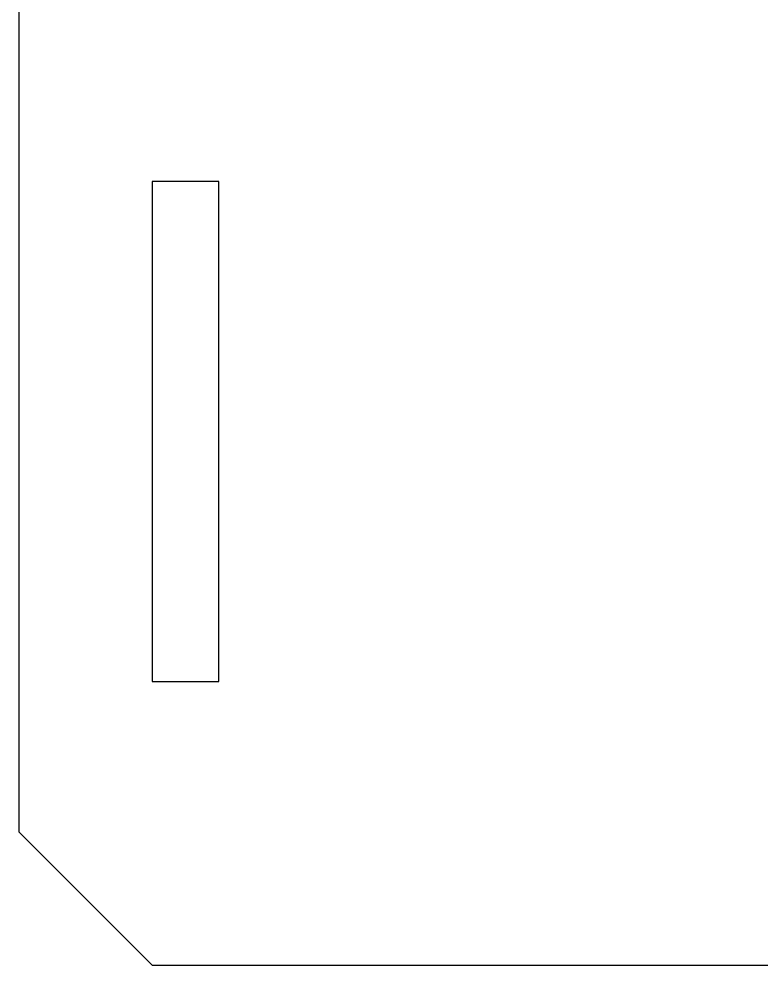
# Model space of a CAD drawing. Header units: inches. Extents: x -144 to 693, y -254 to -25.
# Drawn here: x -144.18 to -121.91, y -253.2 to -224.83 of the extents above; entities that cross this region are included whole.
import ezdxf

# ---------------------------------------------------------------- set-up
doc = ezdxf.new("R2010")
doc.units = ezdxf.units.IN
doc.header["$MEASUREMENT"] = 0
doc.layers.add('Layer 1', color=7, linetype='Continuous')

# ---------------------------------------------------------------- blocks, each defined once
blk = doc.blocks.new('block 670')
at = {"layer": 'Layer 1', "color": 7, "lineweight": 25, "true_color": 0xffffff}
blk.add_lwpolyline([(-140.18, -253.2), (18.22, -253.2)], dxfattribs=at)
blk = doc.blocks.new('block 671')
at = {"layer": 'Layer 1', "color": 7, "lineweight": 25, "true_color": 0xffffff}
blk.add_lwpolyline([(-144.181, -249.2), (-140.18, -253.2)], dxfattribs=at)
blk = doc.blocks.new('block 672')
at = {"layer": 'Layer 1', "color": 7, "lineweight": 25, "true_color": 0xffffff}
blk.add_lwpolyline([(-144.181, -219.5), (-144.181, -249.2)], dxfattribs=at)
blk = doc.blocks.new('block 691')
at = {"layer": 'Layer 1', "color": 7, "lineweight": 25, "true_color": 0xffffff}
blk.add_lwpolyline([(-140.18, -229.7), (-140.18, -244.7)], dxfattribs=at)
blk = doc.blocks.new('block 692')
at = {"layer": 'Layer 1', "color": 7, "lineweight": 25, "true_color": 0xffffff}
blk.add_lwpolyline([(-140.18, -244.7), (-138.181, -244.7)], dxfattribs=at)
blk = doc.blocks.new('block 693')
at = {"layer": 'Layer 1', "color": 7, "lineweight": 25, "true_color": 0xffffff}
blk.add_lwpolyline([(-138.181, -244.7), (-138.181, -229.7)], dxfattribs=at)
blk = doc.blocks.new('block 694')
at = {"layer": 'Layer 1', "color": 7, "lineweight": 25, "true_color": 0xffffff}
blk.add_lwpolyline([(-138.181, -229.7), (-140.18, -229.7)], dxfattribs=at)

msp = doc.modelspace()

# ---------------------------------------------------------------- block references
at = {"layer": 'Layer 1'}
for name in ['block 672', 'block 691', 'block 694', 'block 693', 'block 692', 'block 671', 'block 670']:
    msp.add_blockref(name, (0, 0), dxfattribs=at)

doc.saveas('drawing.dxf')
